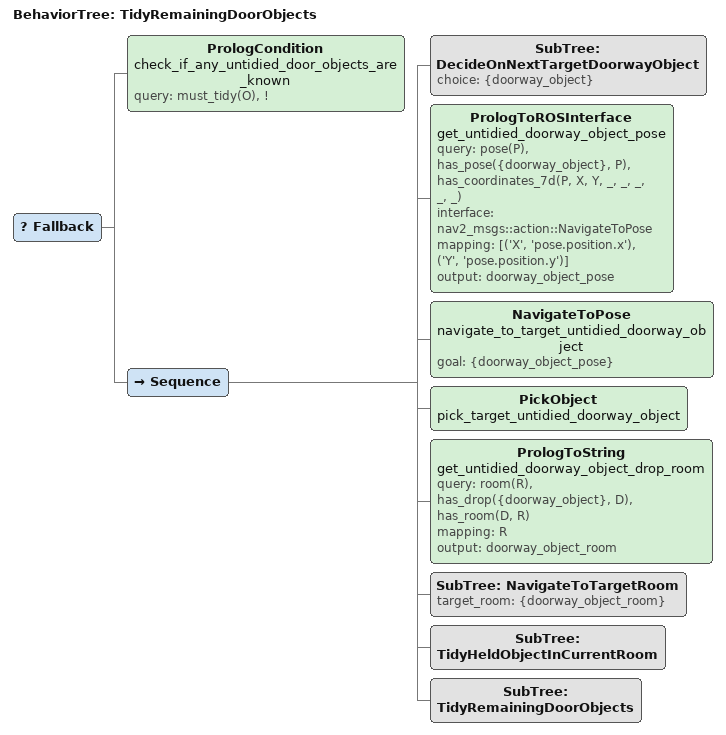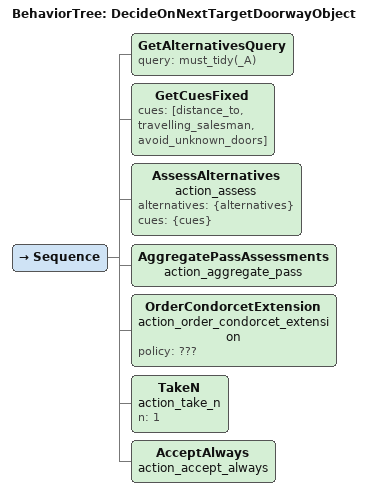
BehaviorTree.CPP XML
<?xml version="1.0" encoding="UTF-8"?>
<root BTCPP_format="4">
    <include path="tidy_held_object_in_current_room.xml"/>
    <include path="navigate_to_target_room.xml"/>

    <BehaviorTree ID="TidyRemainingDoorObjects">
        <Fallback>
            <PrologCondition name="check_if_any_untidied_door_objects_are_known" query="must_tidy(O), !"/>
            <Sequence>
                <SubTree ID="DecideOnNextTargetDoorwayObject" choice="{doorway_object}"/>
                <PrologToROSInterface name="get_untidied_doorway_object_pose"
                                      query="pose(P), has_pose({doorway_object}, P), has_coordinates_7d(P, X, Y, _, _, _, _, _)"
                                      interface="nav2_msgs::action::NavigateToPose"
                                      mapping="[('X', 'pose.position.x'), ('Y', 'pose.position.y')]"
                                      output="doorway_object_pose"
                />
                <NavigateToPose name="navigate_to_target_untidied_doorway_object" goal="{doorway_object_pose}"/>
                <PickObject name="pick_target_untidied_doorway_object"/> <!-- TODO: Pass in object_id if it is known? -->
                <PrologToString name="get_untidied_doorway_object_drop_room"
                                query="room(R), has_drop({doorway_object}, D), has_room(D, R)"
                                mapping="R"
                                output="doorway_object_room"/>
                <SubTree ID="NavigateToTargetRoom" target_room="{doorway_object_room}"/>
                <SubTree ID="TidyHeldObjectInCurrentRoom"/>
                <SubTree ID="TidyRemainingDoorObjects"/>
            </Sequence>
        </Fallback>
    </BehaviorTree>

    <!-- Decide on next target doorway object-->
    <BehaviorTree ID="DecideOnNextTargetDoorwayObject">
        <Sequence>
            <GetAlternativesQuery query="must_tidy(_A)"/>
            <GetCuesFixed cues="[distance_to, travelling_salesman, avoid_unknown_doors]"/>
            <AssessAlternatives name="action_assess" alternatives="{alternatives}" cues="{cues}"/>
            <AggregatePassAssessments name="action_aggregate_pass"/>
            <OrderCondorcetExtension name="action_order_condorcet_extension" policy="???"/>
            <TakeN name="action_take_n" n="1"/>
            <!-- In a behavior tree, AcceptAlways can be omitted and keep the
                 same behavior, as long as the typing is correct. -->
            <AcceptAlways name="action_accept_always"/>
        </Sequence>
    </BehaviorTree>

    <!-- Used by Groot (not the BT executor) -->
    <TreeNodeModel>
        <Action ID="PrologCondition">
            <input_port name="query" type="std::string"/>
        </Action>
        <Action ID="NavigateToObjectPose">
            <input_port name="goal" type="geometry_msgs::msg::PoseStamped"/>
        </Action>
        <Action ID="AssessAlternatives"/>
        <Action ID="AggregatePassAssessments"/>
        <Action ID="GetAlternativesQuery"/>
        <Action ID="OrderCondorcetExtension">
            <input_port name="policy" type="std::string"/>
        </Action>
        <Action ID="TakeN">
            <input_port name="n" type="std::uint"/>
        </Action>
        <Action ID="AcceptAlways"/>
    </TreeNodeModel>
</root>
